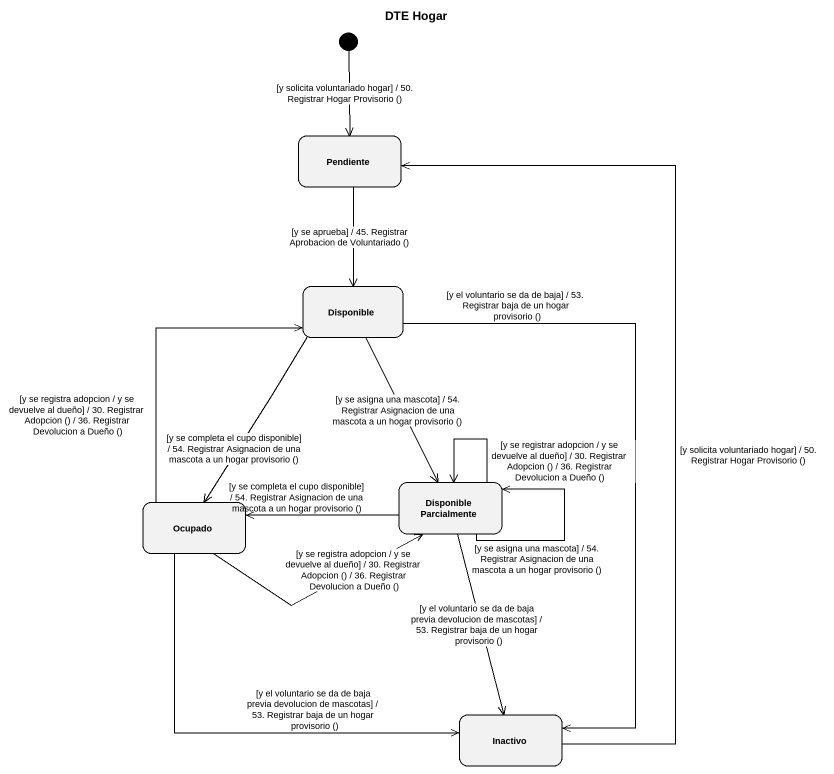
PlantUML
@startuml
title DTE Hogar
hide empty description
state Pendiente
state Disponible
state Ocupado
state "Disponible Parcialmente" as Disponible_Parcialmente
state Inactivo
[*] --> Pendiente : [y solicita voluntariado hogar] / 50. Registrar Hogar Provisorio ()
Pendiente --> Disponible : [y se aprueba] / 45. Registrar Aprobacion de Voluntariado ()
Disponible --> Ocupado : [y se completa el cupo disponible] / 54. Registrar Asignacion de una mascota a un hogar provisorio ()
Disponible --> Disponible_Parcialmente : [y se asigna una mascota] / 54. Registrar Asignacion de una mascota a un hogar provisorio ()
Disponible --> Inactivo : [y el voluntario se da de baja] / 53. Registrar baja de un hogar provisorio ()
Ocupado -up-> Disponible : [y se registra adopcion / y se devuelve al dueño] / 30. Registrar Adopcion () / 36. Registrar Devolucion a Dueño ()
Ocupado -right-> Disponible_Parcialmente : [y se registra adopcion / y se devuelve al dueño] / 30. Registrar Adopcion () / 36. Registrar Devolucion a Dueño ()
Ocupado --> Inactivo : [y el voluntario se da de baja previa devolucion de mascotas] / 53. Registrar baja de un hogar provisorio ()
Disponible_Parcialmente -left-> Ocupado : [y se completa el cupo disponible] / 54. Registrar Asignacion de una mascota a un hogar provisorio ()
Disponible_Parcialmente --> Disponible_Parcialmente : [y se asigna una mascota] / 54. Registrar Asignacion de una mascota a un hogar provisorio ()
Disponible_Parcialmente --> Disponible_Parcialmente : [y se registrar adopcion / y se devuelve al dueño] / 30. Registrar Adopcion () / 36. Registrar Devolucion a Dueño ()
Disponible_Parcialmente --> Inactivo : [y el voluntario se da de baja previa devolucion de mascotas] / 53. Registrar baja de un hogar provisorio ()
Inactivo -up-> Pendiente : [y solicita voluntariado hogar] / 50. Registrar Hogar Provisorio ()
@enduml
